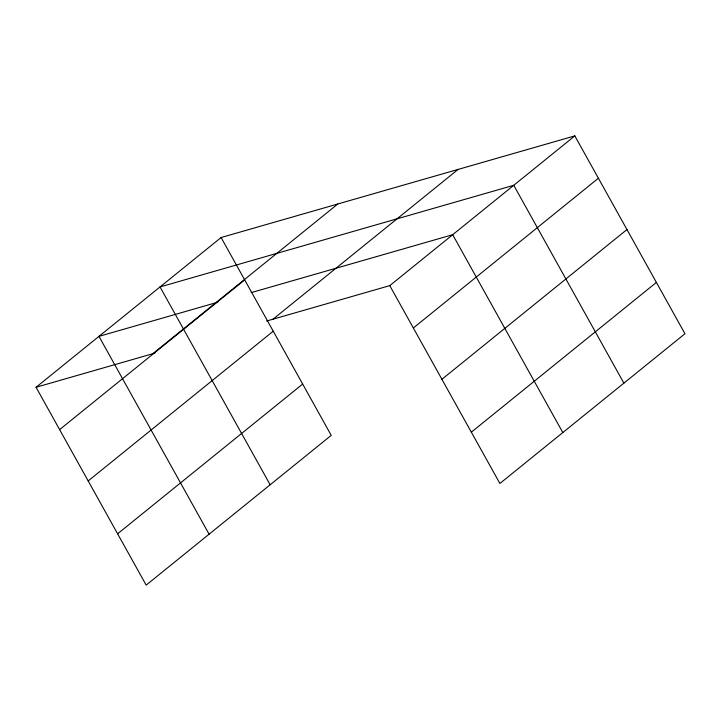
<?xml version="1.0" encoding="UTF-8"?>
<svg xmlns="http://www.w3.org/2000/svg" width="721" height="721" viewBox="0 0 721 721"><rect width="100%" height="100%" fill="white"/><g stroke="black" fill="none" stroke-linecap="round" stroke-linejoin="round"><path stroke-width="1.08" d="M221.104 237.524L331.227 435.367L146.174 585.119L36.05 387.267L221.104 237.524L574.826 135.881L684.95 333.733L499.896 483.476L389.773 285.633L266.599 321.025M152.78 353.732L337.834 203.98M59.618 429.617L244.68 279.874M273.043 319.169L458.096 169.426M88.187 480.934L273.241 331.182M389.773 285.633L574.826 135.881M117.613 533.801L302.667 384.059M413.349 327.983L598.403 178.231M441.91 379.3L626.964 229.548M471.336 432.167L656.389 282.416M217.841 302.198L98.966 336.356L209.09 534.207M251.133 292.636L452.698 234.713L562.813 432.564M36.05 387.267L154.925 353.11M623.881 383.148L513.758 185.297L160.035 286.94L270.159 484.782"/></g></svg>
